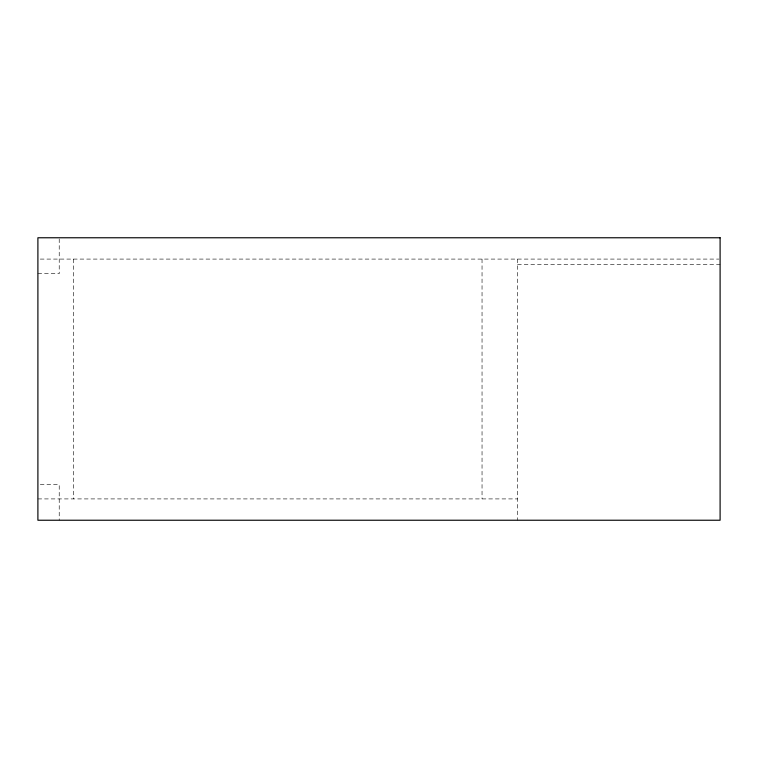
<?xml version="1.0" encoding="UTF-8"?>
<svg xmlns="http://www.w3.org/2000/svg" width="758" height="758" viewBox="0 0 758 758"><rect width="100%" height="100%" fill="white"/><g stroke="black" fill="none" stroke-linecap="round" stroke-linejoin="round"><path stroke-width="0.57" stroke-dasharray="3.79 2.84" d="M40.269 259.084L718.916 259.084M517.572 264.409L720.1 264.409M37.9 273.297L59.219 273.297M40.269 484.703L59.219 484.703L59.219 520.234M37.9 498.916L517.572 498.916M517.572 259.084L517.572 520.234M482.041 259.084L482.041 498.916M73.431 259.084L73.431 498.916M59.219 238.912L59.219 273.297"/><path stroke-width="1.14" d="M720.1 237.766L37.9 237.766L37.9 520.234L720.1 520.234L720.1 237.766"/></g></svg>
